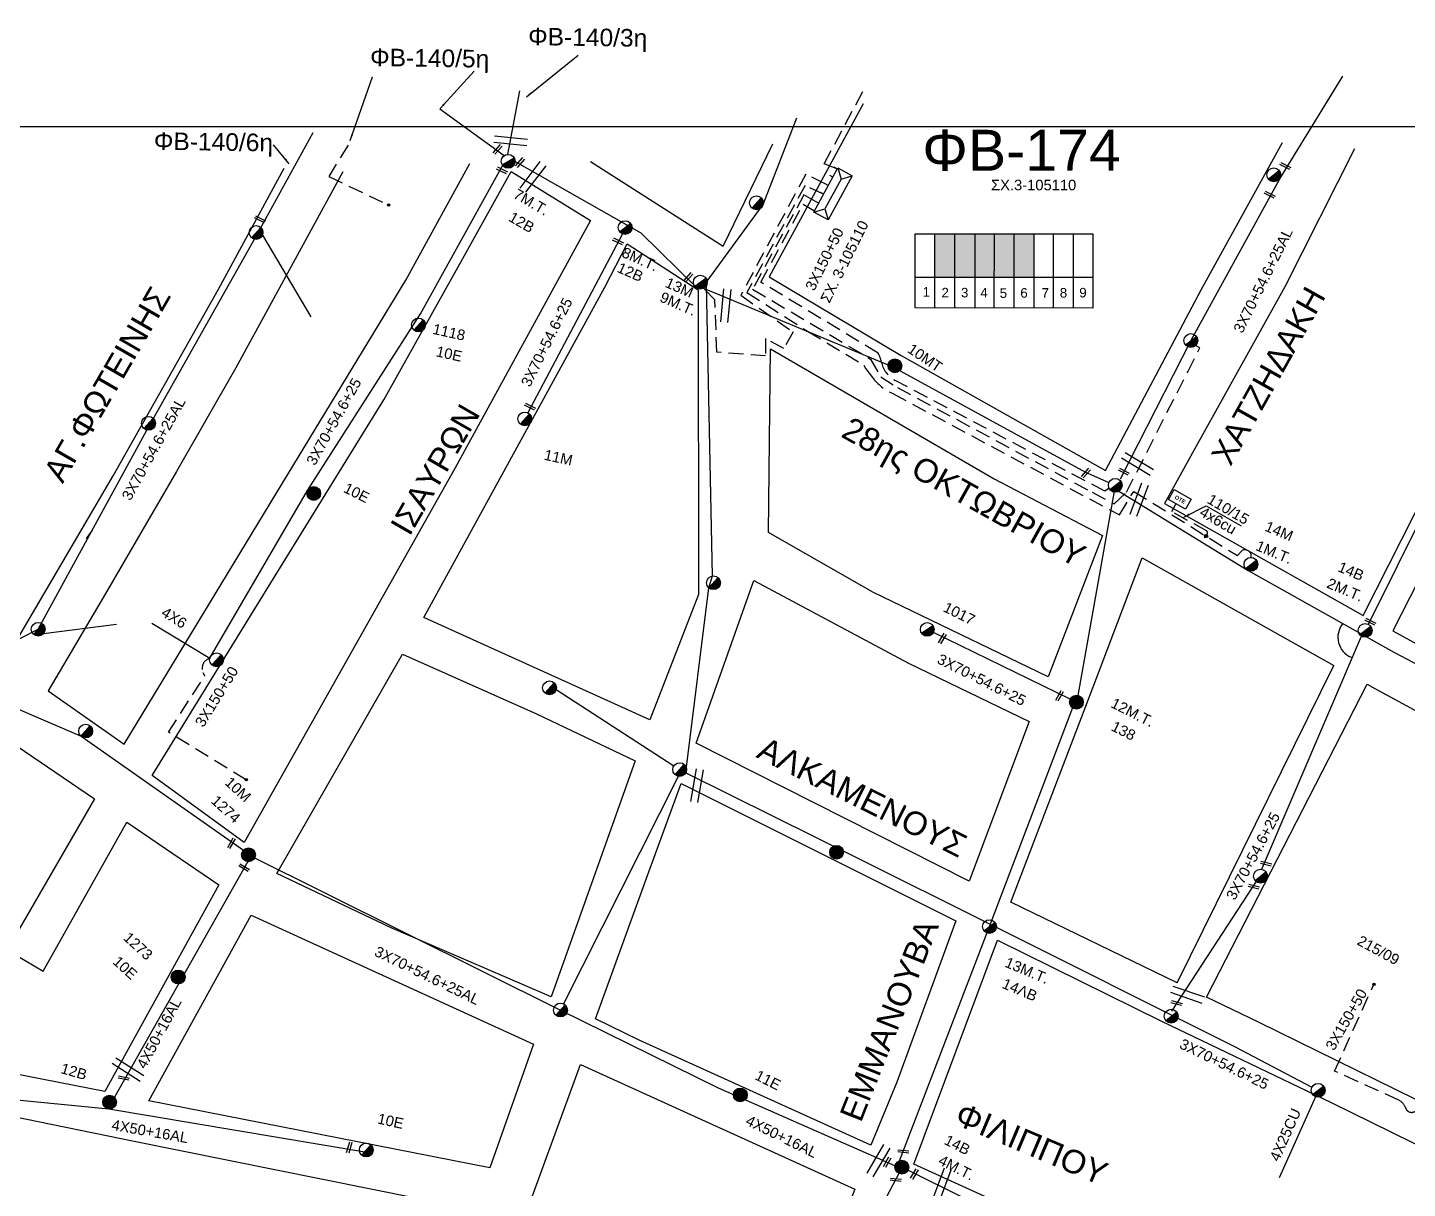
# Model space of a CAD drawing. Header units: millimetres. Extents: x 408 to 3042, y 742 to 1820.
# Drawn here: x 1486.4 to 1722, y 1621.4 to 1819.7 of the extents above; entities that cross this region are included whole.
import ezdxf

# ---------------------------------------------------------------- set-up
doc = ezdxf.new("R2010")
doc.units = ezdxf.units.MM
doc.linetypes.add('DASHED', pattern=[19.05, 12.7, -6.35])
for name, color, linetype in [('Pillar OTE', 7, 'Continuous'), ('Άγνωστα', 7, 'Continuous'), ('Γυμνά εναέρια ΧΤ και ΦΟΠ (3Φ)   4x50+16AL', 7, 'Continuous'), ('Επιγραφές - Σχήματα', 7, 'Continuous'), ('Καλώδια ΧΤ   3x150AL+50CU', 7, 'DASHED'), ('Καλώδια ΧΤ   3x150AL+50XLPE', 7, 'DASHED'), ('Καλώδια ΧΤ   4x25CU', 7, 'DASHED'), ('Μηχανική τομή', 7, 'Continuous'), ('Στύλος Ξύλινος', 7, 'Continuous'), ('Στύλος Ξύλινος @ 1', 7, 'Continuous'), ('Στύλος ΦΜ', 7, 'Continuous'), ('Στύλος ΦΜ @ 1', 7, 'Continuous'), ('Συνδέσεις', 7, 'Continuous'), ('Συνεστραμμένα ΧΤ   3x70+54.6+25 AL', 7, 'SYN_LINE'), ('Τομή', 7, 'Continuous'), ('Υποσταθμός πόλεως', 7, 'Continuous'), ('Υπόβαθρο ΔΕΗ', 7, 'Continuous'), ('Υπόγεια καλώδια Παροχών ΧΤ   4x50AL', 7, 'DASHED'), ('Υπόγεια καλώδια Παροχών ΧΤ   4x6', 7, 'DASHED')]:
    doc.layers.add(name, color=color, linetype=linetype)
doc.styles.add('arial', font='arial.ttf')
doc.styles.get("Standard").update_dxf_attribs({"font": 'arial.ttf'})
doc.linetypes.add('SYN_LINE', pattern='A,0.5,-0.0001,["/\\/\\/\\/",Standard,S=0.1,R=0,X=0,Y=-0.05],-0.25', length=0.7501)
doc.dimstyles.new('ISO-25', dxfattribs={"dimtxt": 2.5, "dimasz": 2.5, "dimexe": 1.25, "dimexo": 0.625, "dimtad": 1, "dimtxsty": 'Standard', "dimcen": 2.5, "dimadec": 0, "dimazin": 0, "dimtfac": 1, "dimtmove": 0, "dimatfit": 3, "dimfxl": 1, "dimarcsym": 0})

# ---------------------------------------------------------------- blocks, each defined once
blk = doc.blocks.new('ΤΟΜΗ')
at = {"layer": 'Τομή', "ltscale": 40}
for p, q in [((-5.68, 0), (5.68, 0)), ((5.68, -2.33), (-5.68, -2.33))]:
    blk.add_line(p, q, dxfattribs=at)
blk = doc.blocks.new('ΜΗΧΑΝΙΚΗ ΤΟΜΗ')
at = {"layer": 'Μηχανική τομή', "ltscale": 40}
for p, q in [((-1.89, 0.78), (1.89, 0.78)), ((1.89, 0), (-1.89, 0))]:
    blk.add_line(p, q, dxfattribs=at)
blk = doc.blocks.new('ΥΠΑΡΧΩΝ ΤΣΙΜΕΝΤΕΝΙΟΣ ΣΤΥΛΟΣ')
at = {"layer": 'Στύλος ΦΜ'}
blk.add_hatch(color=7, dxfattribs=at).paths.add_polyline_path([(-1.29, -2.28, 0.574793), (2.62, 0, 0.268822), (1.3, 2.27)])
at = {"layer": 'Στύλος ΦΜ', "color": 7}
blk.add_line((-1.29, -2.28), (1.3, 2.27), dxfattribs=at)
blk.add_circle((0, 0), 2.62, dxfattribs=at)
at = {"layer": 'Στύλος ΦΜ', "flags": 4}
for tag, p in [('ΑΡΙΘΜΟΣ', (-4.68, 8.05)), ('ΤΥΠΟΣ', (-4.91, 3.03))]:
    blk.add_attdef(tag, p, '', height=4, dxfattribs=at)
blk = doc.blocks.new('ΥΠΑΡΧΩΝ ΞΥΛΙΝΟΣ ΣΤΥΛΟΣ')
at = {"layer": 'Στύλος Ξύλινος'}
h = blk.add_hatch(color=7, dxfattribs=at)
h.paths.add_polyline_path([(-2.62, 0, 0.270008), (-1.29, -2.28), (1.3, 2.27, 0.576266)])
h.paths.add_polyline_path([(-1.29, -2.28, 0.574793), (2.62, 0, 0.268822), (1.3, 2.27)])
at = {"layer": 'Στύλος Ξύλινος', "color": 7}
blk.add_line((-1.29, -2.28), (1.3, 2.27), dxfattribs=at)
blk.add_circle((0, 0), 2.62, dxfattribs=at)
at = {"layer": 'Στύλος Ξύλινος', "flags": 4}
for tag, p in [('ΑΡΙΘΜΟΣ', (-4.91, 8.6)), ('ΤΥΠΟΣ', (-4.85, 3.39))]:
    blk.add_attdef(tag, p, '', height=4, dxfattribs=at)
blk = doc.blocks.new('ΥΠΟΣΤΑΘΜΟΣ ΠΟΛΕΩΣ 6 ΑΝΑΧΩΡΗΣΕΩΝ')
at = {"layer": 'Υποσταθμός πόλεως', "linetype": 'Continuous', "ltscale": 40}
for p, q in [((-8.18, -2.82), (-8.18, -4)), ((-5.01, -2.82), (-5.01, -4)), ((-1.74, -2.82), (-1.74, -4)), ((1.65, -2.82), (1.65, -4)), ((5.07, -2.82), (5.07, -4)), ((8.16, -2.82), (8.16, -4))]:
    blk.add_line(p, q, dxfattribs=at)
blk.add_lwpolyline([(-8.57, 2.82), (8.57, 2.82), (8.57, -2.82), (-8.57, -2.82)], close=True, dxfattribs=at)
for points in [[(-5.75, 0), (-8.57, 2.82)], [(5.75, 0), (8.57, 2.82)], [(-8.57, -2.82), (-5.75, 0)], [(-5.75, 0), (5.75, 0)], [(8.57, -2.82), (5.75, 0)]]:
    blk.add_lwpolyline(points, dxfattribs=at)
at = {"layer": 'Υποσταθμός πόλεως', "linetype": 'SYN_LINE', "ltscale": 40, "flags": 1}
for tag, p in [('ΜΕΤΑΣΧΗΜΑΤΙΣΜΟΣ', (9.64, 1.91)), ('ΙΣΧΥΣ', (9.62, -0.89)), ('ΑΡΙΘΜΟΣ', (9.74, -3.61))]:
    blk.add_attdef(tag, p, '', height=1.8, dxfattribs=at)
blk = doc.blocks.new('_ΣΥΝΔΕΣΗ')
at = {"layer": 'Συνδέσεις', "linetype": 'SYN_LINE', "ltscale": 40}
blk.add_hatch(color=256, dxfattribs=at).paths.add_polyline_path([(0.5, -0.01, 1), (-0.5, -0.01, 1)])
at = {"layer": 'Συνδέσεις'}
blk.add_circle((0, -0.01), 0.5, dxfattribs=at)
blk = doc.blocks.new('PILLAR ΟΤΕ')
at = {"layer": 'Pillar OTE', "ltscale": 40}
blk.add_lwpolyline([(-3.31, 2.02), (3.39, 2.02), (3.39, -1.99), (-3.31, -1.99)], close=True, dxfattribs=at)
at = {"layer": 'Pillar OTE', "insert": (-1.81, 0.71), "char_height": 1.3575, "width": 109.961, "attachment_point": 1}
blk.add_mtext('{\\fArial|b1|i0|c161|p34;OTE}', dxfattribs=at)
blk = doc.blocks.new('TSONTA XT1')
at = {"ltscale": 40}
h = blk.add_hatch(color=256, dxfattribs=at)
h.dxf.hatch_style = 1
h.paths.add_polyline_path([(595.96, 2487.66), (597.07, 2488.77), (595.96, 2489.87), (594.85, 2488.77)])
blk.add_lwpolyline([(594.85, 2488.77), (595.96, 2489.87), (597.07, 2488.77), (595.96, 2487.66)], close=True, dxfattribs=at)

msp = doc.modelspace()

# ---------------------------------------------------------------- hatches: boundary and pattern name
at = {"layer": 'Καλώδια ΧΤ   3x150AL+50XLPE', "linetype": 'DASHED', "ltscale": 0.2}
h = msp.add_hatch(color=154, dxfattribs=at)
h.dxf.hatch_style = 1
h.paths.add_polyline_path([(1641.29, 1777.05), (1644.73, 1777.05), (1644.73, 1784.41), (1641.29, 1784.41)])
h = msp.add_hatch(color=6, dxfattribs=at)
h.dxf.hatch_style = 1
h.paths.add_polyline_path([(1648.17, 1777.04), (1648.17, 1784.41), (1644.73, 1784.41), (1644.73, 1777.05)])
h = msp.add_hatch(color=27, dxfattribs=at)
h.dxf.hatch_style = 1
h.paths.add_polyline_path([(1651.47, 1784.41), (1648.17, 1784.41), (1648.17, 1777.04), (1651.46, 1777.04)])
h = msp.add_hatch(color=2, dxfattribs=at)
h.dxf.hatch_style = 1
h.paths.add_polyline_path([(1654.85, 1784.41), (1651.47, 1784.41), (1651.46, 1777.04), (1654.85, 1777.04)])
h = msp.add_hatch(color=30, dxfattribs=at)
h.dxf.hatch_style = 1
h.paths.add_polyline_path([(1654.85, 1777.04), (1658.25, 1777.03), (1658.25, 1784.41), (1654.85, 1784.41)])

# ---------------------------------------------------------------- linework, layer by layer
at = {"layer": 'Pillar OTE', "ltscale": 40}
for points in [[(1637.96, 1771.77), (1637.96, 1784.41), (1668.29, 1784.41), (1668.29, 1771.74), (1637.96, 1771.77)], [(1641.29, 1771.77), (1641.29, 1784.41)], [(1644.73, 1771.77), (1644.73, 1784.41)], [(1648.17, 1771.76), (1648.17, 1784.41)], [(1651.46, 1771.76), (1651.47, 1784.41)], [(1654.85, 1771.76), (1654.85, 1784.41)], [(1658.25, 1771.75), (1658.25, 1784.41)], [(1661.58, 1771.75), (1661.58, 1784.41)], [(1664.97, 1771.75), (1664.97, 1784.41)], [(1637.96, 1777.05), (1668.29, 1777.03)]]:
    msp.add_lwpolyline(points, dxfattribs=at)
at = {"layer": 'Άγνωστα', "color": 30, "linetype": 'DASHED', "ltscale": 0.2}
msp.add_lwpolyline([(1624.75, 1795.47), (1622.42, 1796.41), (1629.5, 1809.65)], dxfattribs=at)
at = {"layer": 'Άγνωστα', "color": 6, "linetype": 'DASHED', "ltscale": 0.2}
for points in [[(1541.11, 1799.56), (1537.83, 1794.25), (1548.07, 1789.33)], [(1523.73, 1691.16), (1510.44, 1699.29)]]:
    msp.add_lwpolyline(points, dxfattribs=at)
at = {"layer": 'Άγνωστα', "color": 27, "linetype": 'DASHED', "ltscale": 0.2}
msp.add_lwpolyline([(1622.58, 1792.97), (1619.27, 1794.63), (1619.27, 1794.63), (1608.17, 1773.93), (1617.11, 1767.67), (1615.52, 1764.82), (1612.41, 1766.55), (1612.41, 1763.58), (1604.1, 1764.22), (1603.73, 1773.13), (1601.82, 1775.14)], dxfattribs=at)
at = {"layer": 'Άγνωστα', "color": 2, "linetype": 'DASHED', "ltscale": 0.2}
msp.add_lwpolyline([(1622.27, 1791.23), (1619.14, 1792.71), (1609.22, 1774.42), (1619.58, 1767.79), (1629.18, 1762.02), (1629.52, 1761.36), (1630.65, 1759.89, 0.12538), (1634.14, 1757.16), (1672.82, 1736.4), (1675.27, 1740.44), (1692.97, 1729.49), (1693.78, 1730.35, -0.598311), (1695.33, 1729.15, -6.176462)], format="xyb", dxfattribs=at)
at = {"layer": 'Άγνωστα', "color": 151, "linetype": 'DASHED', "ltscale": 0.2}
msp.add_lwpolyline([(1620.95, 1789.97), (1618.94, 1791.07), (1618.94, 1791.07), (1610.19, 1774.97), (1630.34, 1763.04), (1632.07, 1760), (1634.93, 1758.16), (1668.15, 1740.29), (1671.95, 1738.32), (1674.05, 1740.3), (1684.48, 1760.88), (1686.57, 1764.96), (1685.57, 1765.47)], dxfattribs=at)
at = {"layer": 'Άγνωστα', "color": 6, "linetype": 'DASHED', "ltscale": 0.2}
for points in [[(1671.05, 1740.98), (1670.33, 1740.45), (1634.54, 1759.4, -0.224222), (1632.17, 1762.57, 0.076694), (1631.61, 1764.07), (1611.59, 1776.18), (1618.81, 1789.49), (1618.81, 1789.49), (1618.81, 1789.49), (1620.62, 1788.42)], [(1510.44, 1699.29), (1516.67, 1708.94), (1516.4, 1709.45, -0.48473), (1517.51, 1711.91), (1517.58, 1712.03)]]:
    msp.add_lwpolyline(points, format="xyb", dxfattribs=at)
at = {"layer": 'Άγνωστα', "color": 27}
for points in [[(1588.59, 1786.04), (1588.91, 1785.85), (1591.11, 1784.6), (1600.7, 1775.14)], [(1587.95, 1784.42), (1571.83, 1753.85)]]:
    msp.add_lwpolyline(points, dxfattribs=at)
at = {"layer": 'Άγνωστα', "color": 6}
for points in [[(1635.28, 1626.09), (1650.63, 1666.08), (1650.63, 1666.08), (1665.52, 1705.17), (1665.52, 1705.17)], [(1635.31, 1624.27), (1632.95, 1619.7), (1632.95, 1619.7), (1614.69, 1572.05), (1603.43, 1542.63), (1591.81, 1507.54), (1591.81, 1507.54)]]:
    msp.add_lwpolyline(points, dxfattribs=at)
at = {"layer": 'Άγνωστα', "color": 151, "linetype": 'DASHED', "ltscale": 0.2}
msp.add_lwpolyline([(1723.8, 1634.8), (1723.27, 1634.49, -0.471505), (1721.73, 1635.05, 0.189205), (1720.52, 1636.44), (1709.57, 1641.38), (1716.28, 1656.24)], format="xyb", dxfattribs=at)
at = {"layer": 'Γυμνά εναέρια ΧΤ και ΦΟΠ (3Φ)   4x50+16AL', "color": 62, "ltscale": 40}
for points in [[(1376.43, 1772.49), (1398.89, 1757.97), (1427.82, 1738.04), (1449.45, 1722.74), (1471.92, 1708.74), (1495.52, 1698.62), (1523.24, 1679.15)], [(1524.01, 1677.18), (1501.24, 1636.92)]]:
    msp.add_lwpolyline(points, dxfattribs=at)
at = {"layer": 'Γυμνά εναέρια ΧΤ και ΦΟΠ (3Φ)   4x50+16AL', "color": 173, "ltscale": 40}
msp.add_lwpolyline([(1474, 1637.52), (1500.28, 1634.93), (1543.97, 1627.63)], dxfattribs=at)
at = {"layer": 'Επιγραφές - Σχήματα'}
msp.add_lwpolyline([(433.97, 786.81), (2929.97, 786.81), (2929.97, 1802.72), (433.97, 1802.72)], close=True, dxfattribs=at)
at = {"layer": 'Καλώδια ΧΤ   3x150AL+50CU', "color": 7, "linetype": 'Continuous', "ltscale": 0.1}
for p, q in [((1682.66, 1656.49), (1709.46, 1710.68)), ((1687.69, 1654.05), (1715.11, 1707.49))]:
    msp.add_line(p, q, dxfattribs=at)
msp.add_arc((1713.84, 1715.5), 3.71, 141.6833, 247.0296, dxfattribs=at)
at = {"layer": 'Καλώδια ΧΤ   3x150AL+50XLPE', "color": 7, "linetype": 'DASHED', "ltscale": 0.2}
msp.add_line((1497.49, 1733.89), (1496.38, 1732.41), dxfattribs=at)
at = {"layer": 'Συνεστραμμένα ΧΤ   3x70+54.6+25 AL', "color": 2, "linetype": 'SYN_LINE', "ltscale": 20}
for p, q in [((1714.08, 1715.66), (1697.03, 1675.75)), ((1681.77, 1651.61), (1696.39, 1674.06))]:
    msp.add_line(p, q, dxfattribs=at)
at = {"layer": 'Συνεστραμμένα ΧΤ   3x70+54.6+25 AL', "color": 151, "ltscale": 20}
for points in [[(1673, 1742.56), (1685.08, 1766.24), (1700.22, 1793.84), (1710.95, 1811.36)], [(1636.73, 1624.45), (1665.25, 1610.32), (1694.55, 1596.81), (1737.23, 1578.07), (1771.14, 1560.93), (1806, 1556.83)]]:
    msp.add_lwpolyline(points, dxfattribs=at)
at = {"layer": 'Συνεστραμμένα ΧΤ   3x70+54.6+25 AL', "color": 151, "linetype": 'SYN_LINE', "ltscale": 15}
msp.add_lwpolyline([(1568.39, 1798), (1570.46, 1808.86)], dxfattribs=at)
at = {"layer": 'Συνεστραμμένα ΧΤ   3x70+54.6+25 AL', "color": 6, "linetype": 'SYN_LINE', "ltscale": 15}
for points in [[(1567.77, 1797.78), (1556.8, 1805.71)], [(1517.51, 1711.91), (1507.58, 1717.85)]]:
    msp.add_lwpolyline(points, dxfattribs=at)
at = {"layer": 'Συνεστραμμένα ΧΤ   3x70+54.6+25 AL', "color": 27, "linetype": 'SYN_LINE', "ltscale": 15}
msp.add_lwpolyline([(1602.43, 1776.34), (1612.01, 1789.46), (1617.76, 1804.23)], dxfattribs=at)
at = {"layer": 'Συνεστραμμένα ΧΤ   3x70+54.6+25 AL', "color": 62, "ltscale": 20}
msp.add_lwpolyline([(1471.96, 1708.62), (1488.21, 1716.87), (1506.77, 1750.91), (1525.15, 1783.5), (1535.17, 1801.75)], dxfattribs=at)
at = {"layer": 'Συνεστραμμένα ΧΤ   3x70+54.6+25 AL', "color": 6, "linetype": 'SYN_LINE', "ltscale": 20}
for points in [[(1517.58, 1712.03), (1534.2, 1740.61), (1553.47, 1770.77), (1567.57, 1796.25)], [(1601.82, 1775.14), (1634.13, 1761.71), (1667.01, 1743.74), (1671.04, 1741.93)], [(1665.52, 1705.17), (1665.77, 1705.57), (1672, 1740.49)], [(1664.43, 1704.96), (1641.07, 1716.34)], [(1598.78, 1692.35), (1628.48, 1677.59), (1649.87, 1666.98), (1692.34, 1645.63), (1705.7, 1638.65)], [(1706.29, 1637.02), (1700.12, 1623.14)]]:
    msp.add_lwpolyline(points, dxfattribs=at)
at = {"layer": 'Συνεστραμμένα ΧΤ   3x70+54.6+25 AL', "color": 27, "linetype": 'SYN_LINE', "ltscale": 20}
for points in [[(1569.64, 1796.81), (1588.59, 1786.04)], [(1598.93, 1693.3), (1602.72, 1723.96), (1603.35, 1726), (1602.34, 1775.7)], [(1597.48, 1691.75), (1577.92, 1652.88)]]:
    msp.add_lwpolyline(points, dxfattribs=at)
at = {"layer": 'Συνεστραμμένα ΧΤ   3x70+54.6+25 AL', "color": 62, "linetype": 'SYN_LINE', "ltscale": 20}
msp.add_lwpolyline([(1526.48, 1784.18), (1534.78, 1770.27)], dxfattribs=at)
at = {"layer": 'Συνεστραμμένα ΧΤ   3x70+54.6+25 AL', "color": 2, "linetype": 'SYN_LINE', "ltscale": 20}
for points in [[(1715.36, 1717.73), (1730.02, 1747.32)], [(1672.74, 1740.46), (1694.83, 1726.89), (1719.66, 1712.95), (1741.63, 1701.4), (1774.86, 1683.55)]]:
    msp.add_lwpolyline(points, dxfattribs=at)
at = {"layer": 'Συνεστραμμένα ΧΤ   3x70+54.6+25 AL', "color": 62, "linetype": 'SYN_LINE', "ltscale": 15}
msp.add_lwpolyline([(1489.13, 1716.14), (1501.55, 1717.76)], dxfattribs=at)
at = {"layer": 'Συνεστραμμένα ΧΤ   3x70+54.6+25 AL', "color": 27, "ltscale": 20}
for points in [[(1576.67, 1706.6), (1596.75, 1693.54)], [(1524.11, 1678.35), (1524.11, 1678.35), (1524.11, 1678.35), (1577.39, 1651.82), (1604.3, 1638.56), (1631.32, 1626.61), (1634.52, 1625.19)]]:
    msp.add_lwpolyline(points, dxfattribs=at)
at = {"layer": 'Υπόβαθρο ΔΕΗ'}
for points in [[(1629.07, 1806.66), (1613.03, 1777.07), (1635.55, 1763.65), (1670.42, 1743.98), (1686.81, 1774.85), (1700.68, 1800.02)], [(1582.5, 1796.81), (1605.19, 1782.34), (1613.67, 1799.78)], [(1712.94, 1798.96), (1701.05, 1775.4), (1685.87, 1748.02), (1680.51, 1738.38), (1714.43, 1719.25), (1740.73, 1771.18), (1749.04, 1788.77), (1754.5, 1785.6), (1736.85, 1750.67), (1719.53, 1716.63), (1750.05, 1699.83), (1791.62, 1677.95), (1807.24, 1669.7), (1831.45, 1722.47), (1838.1, 1737.31)], [(1450.87, 1794.1), (1424.64, 1751.1), (1443.11, 1737.86), (1460.97, 1725.8), (1482.54, 1711.59), (1501.02, 1743.09), (1518.98, 1774.95), (1530.21, 1795.65)], [(1540.22, 1795.05), (1521.95, 1761.56), (1511.84, 1743.82), (1499.63, 1722.89), (1489.93, 1706.35), (1502.86, 1697.26), (1529.94, 1741.83), (1551, 1776.5), (1561.93, 1796.44)], [(1568.98, 1795.06), (1582.52, 1786.73), (1559.34, 1744.36), (1540.09, 1710.2), (1523.4, 1680.45), (1507.65, 1691.92), (1527.93, 1724.79), (1547.22, 1756.07), (1560.7, 1780.24), (1568.98, 1795.06)], [(1588.79, 1782.74), (1600.88, 1774.87), (1600.94, 1722.82), (1592.63, 1701.39), (1554.03, 1718.87), (1584.93, 1775.33), (1588.79, 1782.74)], [(1613.27, 1764.8), (1651.42, 1742.55), (1669.94, 1732.87), (1660.64, 1708.77), (1630.7, 1723.19), (1612.9, 1733.42), (1613.27, 1764.8)], [(1687.65, 1737.97), (1693.62, 1734.54)], [(1682.66, 1656.49), (1654.27, 1670.28), (1667.84, 1705.68), (1676.68, 1729.1)], [(1676.68, 1729.1), (1709.46, 1710.68)], [(1657.44, 1701.12), (1647.19, 1673.85), (1615.52, 1689.84), (1600.58, 1697.39), (1610.39, 1725.21), (1636.83, 1711.1), (1657.44, 1701.12)], [(1550.41, 1712.62), (1573.27, 1702.45), (1590.12, 1694.38), (1575.81, 1654.06), (1548.45, 1665.88), (1528.94, 1675.15), (1550.41, 1712.62)], [(1471.19, 1705.99), (1497.79, 1687.9), (1482.91, 1662.09), (1489.07, 1658.46), (1503.36, 1683.93), (1519.06, 1673.2), (1499.59, 1637.89), (1459.71, 1645.7), (1471.19, 1705.99)], [(1715.11, 1707.49), (1716.45, 1706.74), (1755.39, 1685.65), (1777.84, 1673.49), (1807.08, 1657.65), (1796.71, 1628.82), (1788.47, 1605.85), (1743.6, 1626.62), (1696.59, 1649.73), (1687.69, 1654.05)], [(1583.39, 1650.35), (1592.48, 1675.46), (1597.99, 1690.53), (1644.9, 1667.05), (1634.83, 1639.48), (1630.39, 1628.72), (1590.81, 1646.68), (1583.39, 1650.35)], [(1524.59, 1668.02), (1572.78, 1645.98), (1565.3, 1624.88), (1507.1, 1636.31), (1524.59, 1668.02)], [(1652.02, 1663.79), (1679.99, 1649.93), (1708.97, 1636.04), (1736.5, 1622.46), (1769.94, 1605.99), (1785.93, 1598.65), (1777.87, 1576.12), (1773.47, 1563), (1740.26, 1578.66), (1710.08, 1592.3), (1659.25, 1615.71), (1637.71, 1625.48), (1652.02, 1663.79)], [(1565.1, 1599.51), (1580.82, 1642.52), (1627.66, 1621.21), (1611.87, 1580.13), (1565.1, 1599.51)], [(1474.23, 1635.62), (1504.61, 1629.45), (1552.94, 1619.71), (1562.72, 1617.92), (1548.79, 1580.18), (1460.29, 1601.12), (1474.23, 1635.62)]]:
    msp.add_lwpolyline(points, dxfattribs=at)
at = {"layer": 'Υπόγεια καλώδια Παροχών ΧΤ   4x6', "color": 2, "linetype": 'DASHED', "ltscale": 0.2}
msp.add_lwpolyline([(1687.8, 1733.09, 0.319971), (1687.78, 1733.61), (1681.75, 1737.02), (1682.44, 1738.25)], format="xyb", dxfattribs=at)

# ---------------------------------------------------------------- block references
at = {"layer": 'Pillar OTE', "xscale": 0.5, "yscale": 0.5, "zscale": 0.5, "rotation": 330.3111032751742}
msp.add_blockref('PILLAR ΟΤΕ', (1683.13, 1739.07), dxfattribs=at)
at = {"layer": 'Μηχανική τομή'}
for p, xscale, yscale, zscale, rotation in [((1566.79, 1798.72), 0.4999999999999998, 0.4999999999999998, 0.4999999999999998, 48.14200631588049), ((1567.48, 1795.43), 0.4999999999999998, 0.4999999999999998, 0.4999999999999998, 153.5981061758948), ((1570.6, 1796.48), 0.4999999999999998, 0.4999999999999998, 0.4999999999999998, 48.14200631588049), ((1701.26, 1796.19), 0.4999999999999998, 0.4999999999999998, 0.4999999999999998, 153.5981061758948), ((1698.58, 1791.29), 0.4999999999999998, 0.4999999999999998, 0.4999999999999998, 153.5981061758948), ((1526.18, 1787.1), 0.4999999999999998, 0.4999999999999998, 0.4999999999999998, 153.5981061758948), ((1587.3, 1783.3), 0.4999999999999998, 0.4999999999999998, 0.4999999999999998, 153.5981061758948), ((1599.38, 1776.86), 0.4999999999999998, 0.4999999999999998, 0.4999999999999998, 48.14200631588049), ((1572.28, 1755.09), 0.4999999999999998, 0.4999999999999998, 0.4999999999999998, 153.5981061758948), ((1667.25, 1743.43), 0.4999999999999998, 0.4999999999999998, 0.4999999999999998, 48.14200631588049), ((1673.66, 1743.99), 0.4999999999999998, 0.4999999999999998, 0.4999999999999998, 153.5981061758948), ((1715.77, 1718.36), 0.4999999999999998, 0.4999999999999998, 0.4999999999999998, 153.5981061758948), ((1642.43, 1715.38), 0.4999999999999998, 0.4999999999999998, 0.4999999999999998, 239.889233486939), ((1662.43, 1705.58), 0.4999999999999998, 0.4999999999999998, 0.4999999999999998, 239.889233486939), ((1521.03, 1680.44), 0.4999999999999998, 0.4999999999999998, 0.4999999999999998, 239.889233486939), ((1523.45, 1676.32), 0.4999999999999998, 0.4999999999999998, 0.4999999999999998, 149.9131806218832), ((1697.91, 1677.02), 0.4999999999999998, 0.4999999999999998, 0.4999999999999998, 165.8424243224842), ((1695.83, 1673.08), 0.4999999999999998, 0.4999999999999998, 0.4999999999999998, 165.8424243224842), ((1682.62, 1653.2), 0.4999999999999998, 0.4999999999999998, 0.4999999999999998, 165.8424243224842), ((1502.85, 1640.39), 0.4999999999999998, 0.4999999999999998, 0.4999999999999998, 169.3368392718851), ((1541.13, 1628.4), 0.4999999999999997, 0.4999999999999997, 0.4999999999999997, 252.5916535492508), ((1633, 1625.92), 0.4999999999999998, 0.4999999999999998, 0.4999999999999998, 239.889233486939), ((1635.95, 1627.86), 0.4999999999999998, 0.4999999999999998, 0.4999999999999998, 173.1870249409475), ((1637.65, 1623.91), 0.4999999999999998, 0.4999999999999998, 0.4999999999999998, 239.889233486939), ((1634.67, 1623.02), 0.4999999999999998, 0.4999999999999998, 0.4999999999999998, 173.1870249409475)]:
    msp.add_blockref('ΜΗΧΑΝΙΚΗ ΤΟΜΗ', p, dxfattribs=dict(at, xscale=xscale, yscale=yscale, zscale=zscale, rotation=rotation))
at = {"layer": 'Στύλος Ξύλινος @ 1', "ltscale": 40}
ref = msp.add_blockref('ΥΠΑΡΧΩΝ ΞΥΛΙΝΟΣ ΣΤΥΛΟΣ', (1634.49, 1761.89), dxfattribs=dict(at, xscale=0.449999999999818, yscale=0.449999999999818, zscale=0.449999999999818, rotation=325.8394331313655))
ref.add_attrib('ΤΥΠΟΣ', '10MT', (1636.47, 1764.32), dxfattribs={"layer": 'Στύλος Ξύλινος', "height": 1.8, "rotation": 325.8394, "flags": 4})
ref = msp.add_blockref('ΥΠΑΡΧΩΝ ΞΥΛΙΝΟΣ ΣΤΥΛΟΣ', (1535.25, 1740.08), dxfattribs=dict(at, xscale=0.449999999999818, yscale=0.449999999999818, zscale=0.449999999999818, rotation=333.1818317416822))
ref.add_attrib('ΤΥΠΟΣ', '10E', (1540.18, 1740.4), dxfattribs={"layer": 'Στύλος Ξύλινος', "height": 1.8, "rotation": 333.1818, "flags": 4})
ref = msp.add_blockref('ΥΠΑΡΧΩΝ ΞΥΛΙΝΟΣ ΣΤΥΛΟΣ', (1665.48, 1704.43), dxfattribs=dict(at, xscale=0.449999999999818, yscale=0.449999999999818, zscale=0.449999999999818, rotation=333.1818317416822))
ref.add_attrib('ΤΥΠΟΣ', '138', (1671.25, 1699.68), dxfattribs={"layer": 'Στύλος Ξύλινος', "height": 1.8, "rotation": 333.1818, "flags": 4})
ref.add_attrib('ΑΡΙΘΜΟΣ', '12M.T.', (1671.19, 1703.64), dxfattribs={"layer": 'Στύλος Ξύλινος', "height": 1.8, "rotation": 333.1818, "flags": 4})
ref = msp.add_blockref('ΥΠΑΡΧΩΝ ΞΥΛΙΝΟΣ ΣΤΥΛΟΣ', (1524.11, 1678.35), dxfattribs=dict(at, xscale=0.449999999999818, yscale=0.449999999999818, zscale=0.449999999999818, rotation=317.5328237305387))
ref.add_attrib('ΤΥΠΟΣ', '10M', (1519.91, 1690.51), dxfattribs={"layer": 'Στύλος Ξύλινος', "height": 1.8, "rotation": 317.5328, "flags": 4})
ref.add_attrib('ΑΡΙΘΜΟΣ', '1274', (1517.57, 1687.37), dxfattribs={"layer": 'Στύλος Ξύλινος', "height": 1.8, "rotation": 317.5328, "flags": 4})
at = {"layer": 'Στύλος Ξύλινος @ 1', "ltscale": 40, "xscale": 0.449999999999818, "yscale": 0.449999999999818, "zscale": 0.449999999999818, "rotation": 333.1818317416822}
msp.add_blockref('ΥΠΑΡΧΩΝ ΞΥΛΙΝΟΣ ΣΤΥΛΟΣ', (1624.53, 1678.78), dxfattribs=at)
at = {"layer": 'Στύλος Ξύλινος @ 1', "ltscale": 40}
ref = msp.add_blockref('ΥΠΑΡΧΩΝ ΞΥΛΙΝΟΣ ΣΤΥΛΟΣ', (1512.1, 1657.47), dxfattribs=dict(at, xscale=0.449999999999818, yscale=0.449999999999818, zscale=0.449999999999818, rotation=317.5328237305387))
ref.add_attrib('ΤΥΠΟΣ', '10E', (1500.78, 1659.9), dxfattribs={"layer": 'Στύλος Ξύλινος', "height": 1.8, "rotation": 317.5328, "flags": 4})
ref.add_attrib('ΑΡΙΘΜΟΣ', '1273', (1502.6, 1663.98), dxfattribs={"layer": 'Στύλος Ξύλινος', "height": 1.8, "rotation": 317.5328, "flags": 4})
ref = msp.add_blockref('ΥΠΑΡΧΩΝ ΞΥΛΙΝΟΣ ΣΤΥΛΟΣ', (1500.4, 1636.1), dxfattribs=dict(at, xscale=0.449999999999818, yscale=0.449999999999818, zscale=0.449999999999818, rotation=344.0937290457079))
ref.add_attrib('ΑΡΙΘΜΟΣ', '12B', (1491.91, 1641.08), dxfattribs={"layer": 'Στύλος Ξύλινος', "height": 1.8, "rotation": 344.0937, "flags": 4})
ref = msp.add_blockref('ΥΠΑΡΧΩΝ ΞΥΛΙΝΟΣ ΣΤΥΛΟΣ', (1608.09, 1637.32), dxfattribs=dict(at, xscale=0.449999999999818, yscale=0.449999999999818, zscale=0.449999999999818, rotation=333.1818317416822))
ref.add_attrib('ΑΡΙΘΜΟΣ', '11E', (1610.42, 1640.07), dxfattribs={"layer": 'Στύλος Ξύλινος', "height": 1.8, "rotation": 333.1818, "flags": 4})
ref = msp.add_blockref('ΥΠΑΡΧΩΝ ΞΥΛΙΝΟΣ ΣΤΥΛΟΣ', (1635.68, 1624.98), dxfattribs=dict(at, xscale=0.449999999999818, yscale=0.449999999999818, zscale=0.449999999999818, rotation=333.1818317416822))
ref.add_attrib('ΤΥΠΟΣ', '4M.T.', (1641.74, 1625.56), dxfattribs={"layer": 'Στύλος Ξύλινος', "height": 1.8, "rotation": 333.1818, "flags": 4})
ref.add_attrib('ΑΡΙΘΜΟΣ', '14B', (1642.75, 1629), dxfattribs={"layer": 'Στύλος Ξύλινος', "height": 1.8, "rotation": 333.1818, "flags": 4})
at = {"layer": 'Στύλος ΦΜ @ 1', "ltscale": 40}
ref = msp.add_blockref('ΥΠΑΡΧΩΝ ΤΣΙΜΕΝΤΕΝΙΟΣ ΣΤΥΛΟΣ', (1568.46, 1796.82), dxfattribs=dict(at, xscale=0.449999999999818, yscale=0.449999999999818, zscale=0.449999999999818, rotation=330.0463725300465))
ref.add_attrib('ΤΥΠΟΣ', '7M.T.', (1569.17, 1790.68), dxfattribs={"layer": 'Στύλος ΦΜ', "height": 1.8, "rotation": 330.0464, "flags": 4})
ref.add_attrib('ΑΡΙΘΜΟΣ', '12B', (1568.36, 1786.74), dxfattribs={"layer": 'Στύλος ΦΜ', "height": 1.8, "rotation": 330.0464, "flags": 4})
for p, xscale, yscale, zscale, rotation in [((1699.18, 1794.51), 0.4499999999998182, 0.4499999999998182, 0.4499999999998182, 337.1517464580141), ((1610.86, 1789.72), 0.4499999999998181, 0.4499999999998181, 0.4499999999998181, 347.4962981754869), ((1525.4, 1784.65), 0.4499999999998181, 0.4499999999998181, 0.4499999999998181, 347.4962981754869), ((1685.03, 1766.2), 0.4499999999998182, 0.4499999999998182, 0.4499999999998182, 337.1517464580141), ((1507.03, 1752.06), 0.4499999999998181, 0.4499999999998181, 0.4499999999998181, 347.4962981754869), ((1672.12, 1741.47), 0.4499999999998182, 0.4499999999998182, 0.4499999999998182, 337.1517464580141), ((1603.51, 1724.83), 0.4499999999998181, 0.4499999999998181, 0.4499999999998181, 347.4962981754869), ((1488.21, 1716.87), 0.4499999999998181, 0.4499999999998181, 0.4499999999998181, 347.4962981754869), ((1518.66, 1711.65), 0.4499999999998181, 0.4499999999998181, 0.4499999999998181, 347.4962981754869), ((1575.52, 1706.86), 0.4499999999998181, 0.4499999999998181, 0.4499999999998181, 347.4962981754869), ((1575.52, 1706.86), 0.4499999999998181, 0.4499999999998181, 0.4499999999998181, 347.4962981754869), ((1496.31, 1699.49), 0.4499999999998181, 0.4499999999998181, 0.4499999999998181, 347.4962981754869), ((1597.74, 1692.9), 0.4499999999998181, 0.4499999999998181, 0.4499999999998181, 347.4962981754869), ((1696.91, 1674.7), 0.4499999999998182, 0.4499999999998182, 0.4499999999998182, 337.1517464580141), ((1577.39, 1651.83), 0.4499999999998181, 0.4499999999998181, 0.4499999999998181, 347.4962981754869), ((1681.66, 1650.77), 0.4499999999998182, 0.4499999999998182, 0.4499999999998182, 337.1517464580141), ((1706.75, 1638.11), 0.4499999999998182, 0.4499999999998182, 0.4499999999998182, 337.1517464580141)]:
    msp.add_blockref('ΥΠΑΡΧΩΝ ΤΣΙΜΕΝΤΕΝΙΟΣ ΣΤΥΛΟΣ', p, dxfattribs=dict(at, xscale=xscale, yscale=yscale, zscale=zscale, rotation=rotation))
ref = msp.add_blockref('ΥΠΑΡΧΩΝ ΤΣΙΜΕΝΤΕΝΙΟΣ ΣΤΥΛΟΣ', (1588.42, 1785.49), dxfattribs=dict(at, xscale=0.4499999999998181, yscale=0.4499999999998181, zscale=0.4499999999998181, rotation=336.2204477939493))
ref.add_attrib('ΤΥΠΟΣ', '12B', (1586.9, 1777.98), dxfattribs={"layer": 'Στύλος ΦΜ', "height": 1.8, "rotation": 336.2204, "flags": 4})
ref.add_attrib('ΑΡΙΘΜΟΣ', '8M.T.', (1587.67, 1780.58), dxfattribs={"layer": 'Στύλος ΦΜ', "height": 1.8, "rotation": 336.2204, "flags": 4})
ref = msp.add_blockref('ΥΠΑΡΧΩΝ ΤΣΙΜΕΝΤΕΝΙΟΣ ΣΤΥΛΟΣ', (1601.26, 1776.17), dxfattribs=dict(at, xscale=0.4499999999998181, yscale=0.4499999999998181, zscale=0.4499999999998181, rotation=336.2204477939493))
ref.add_attrib('ΤΥΠΟΣ', '13M', (1595.09, 1775.42), dxfattribs={"layer": 'Στύλος ΦΜ', "height": 1.8, "rotation": 336.2204, "flags": 4})
ref.add_attrib('ΑΡΙΘΜΟΣ', '9M.T.', (1594.18, 1772.95), dxfattribs={"layer": 'Στύλος ΦΜ', "height": 1.8, "rotation": 336.2204, "flags": 4})
ref = msp.add_blockref('ΥΠΑΡΧΩΝ ΤΣΙΜΕΝΤΕΝΙΟΣ ΣΤΥΛΟΣ', (1553.15, 1768.86), dxfattribs=dict(at, xscale=0.4499999999998181, yscale=0.4499999999998181, zscale=0.4499999999998181, rotation=347.4962981754869))
ref.add_attrib('ΤΥΠΟΣ', '1118', (1555.43, 1767.37), dxfattribs={"layer": 'Στύλος ΦΜ', "height": 1.8, "rotation": 347.4963, "flags": 4})
ref.add_attrib('ΑΡΙΘΜΟΣ', '10E', (1556.01, 1763.53), dxfattribs={"layer": 'Στύλος ΦΜ', "height": 1.8, "rotation": 347.4963, "flags": 4})
ref = msp.add_blockref('ΥΠΑΡΧΩΝ ΤΣΙΜΕΝΤΕΝΙΟΣ ΣΤΥΛΟΣ', (1571.28, 1752.81), dxfattribs=dict(at, xscale=0.4499999999998181, yscale=0.4499999999998181, zscale=0.4499999999998181, rotation=347.4962981754869))
ref.add_attrib('ΤΥΠΟΣ', '11M', (1574.45, 1745.87), dxfattribs={"layer": 'Στύλος ΦΜ', "height": 1.8, "rotation": 347.4963, "flags": 4})
ref = msp.add_blockref('ΥΠΑΡΧΩΝ ΤΣΙΜΕΝΤΕΝΙΟΣ ΣΤΥΛΟΣ', (1695.28, 1727.97), dxfattribs=dict(at, xscale=0.4499999999998182, yscale=0.4499999999998182, zscale=0.4499999999998182, rotation=337.1517464580141))
ref.add_attrib('ΤΥΠΟΣ', '14M', (1697.49, 1733.76), dxfattribs={"layer": 'Στύλος ΦΜ', "height": 1.8, "rotation": 337.1517, "flags": 4})
ref.add_attrib('ΑΡΙΘΜΟΣ', '1M.T.', (1695.93, 1730.47), dxfattribs={"layer": 'Στύλος ΦΜ', "height": 1.8, "rotation": 337.1517, "flags": 4})
ref = msp.add_blockref('ΥΠΑΡΧΩΝ ΤΣΙΜΕΝΤΕΝΙΟΣ ΣΤΥΛΟΣ', (1714.79, 1716.69), dxfattribs=dict(at, xscale=0.4499999999998182, yscale=0.4499999999998182, zscale=0.4499999999998182, rotation=337.1517464580141))
ref.add_attrib('ΤΥΠΟΣ', '14B', (1709.96, 1726.84), dxfattribs={"layer": 'Στύλος ΦΜ', "height": 1.8, "rotation": 337.1517, "flags": 4})
ref.add_attrib('ΑΡΙΘΜΟΣ', '2M.T.', (1708.07, 1724.05), dxfattribs={"layer": 'Στύλος ΦΜ', "height": 1.8, "rotation": 337.1517, "flags": 4})
ref = msp.add_blockref('ΥΠΑΡΧΩΝ ΤΣΙΜΕΝΤΕΝΙΟΣ ΣΤΥΛΟΣ', (1640.01, 1716.86), dxfattribs=dict(at, xscale=0.4499999999998181, yscale=0.4499999999998181, zscale=0.4499999999998181, rotation=333.6822654256129))
ref.add_attrib('ΤΥΠΟΣ', '1017', (1642.58, 1720.01), dxfattribs={"layer": 'Στύλος ΦΜ', "height": 1.8, "rotation": 333.6823, "flags": 4})
ref = msp.add_blockref('ΥΠΑΡΧΩΝ ΤΣΙΜΕΝΤΕΝΙΟΣ ΣΤΥΛΟΣ', (1650.63, 1666.08), dxfattribs=dict(at, xscale=0.4499999999998182, yscale=0.4499999999998182, zscale=0.4499999999998182, rotation=337.1517464580141))
ref.add_attrib('ΤΥΠΟΣ', '13M.T.', (1653.1, 1659.28), dxfattribs={"layer": 'Στύλος ΦΜ', "height": 1.8, "rotation": 337.1517, "flags": 4})
ref.add_attrib('ΑΡΙΘΜΟΣ', '14ΛΒ', (1652.63, 1655.66), dxfattribs={"layer": 'Στύλος ΦΜ', "height": 1.8, "rotation": 337.1517, "flags": 4})
ref = msp.add_blockref('ΥΠΑΡΧΩΝ ΤΣΙΜΕΝΤΕΝΙΟΣ ΣΤΥΛΟΣ', (1544.22, 1627.92), dxfattribs=dict(at, xscale=0.4499999999998181, yscale=0.4499999999998181, zscale=0.4499999999998181, rotation=347.4962981754869))
ref.add_attrib('ΤΥΠΟΣ', '10E', (1546.01, 1632.47), dxfattribs={"layer": 'Στύλος ΦΜ', "height": 1.8, "rotation": 347.4963, "flags": 4})
at = {"layer": 'Συνδέσεις', "xscale": 0.4, "yscale": 0.4, "zscale": 0.25}
for p in [(1548.07, 1789.34), (1523.73, 1691.16), (1523.73, 1691.16), (1716.28, 1656.25), (1716.28, 1656.25)]:
    msp.add_blockref('_ΣΥΝΔΕΣΗ', p, dxfattribs=at)
at = {"layer": 'Συνδέσεις', "xscale": 0.3075184835441075, "yscale": 0.3075184835441075, "zscale": 0.3075184835441075, "rotation": 328.2657355403657}
msp.add_blockref('TSONTA XT1', (1129.19, 1178.28), dxfattribs=at)
at = {"layer": 'Τομή'}
for p, xscale, yscale, zscale, rotation in [((1568.83, 1799.74), 0.4999999999999997, 0.4999999999999997, 0.4999999999999997, 174.5097321234034), ((1573.15, 1793.81), 0.4999999999999996, 0.4999999999999996, 0.4999999999999996, 232.8862829089412), ((1606.19, 1772.12), 0.4999999999999996, 0.4999999999999996, 0.4999999999999996, 264.5097321234034), ((1675.62, 1744.63), 0.4999999999999996, 0.4999999999999996, 0.4999999999999996, 148.8205448120422), ((1676.73, 1738.8), 0.4999999999999997, 0.4999999999999997, 0.4999999999999997, 249.586509754993), ((1601.29, 1690.06), 0.4999999999999997, 0.4999999999999997, 0.4999999999999997, 260.2093724100597), ((1684.28, 1653.89), 0.4999999999999997, 0.4999999999999997, 0.4999999999999997, 161.0293473464232), ((1503.23, 1641.16), 0.4999999999999997, 0.4999999999999997, 0.4999999999999997, 147.693710494703), ((1632.18, 1625.79), 0.4999999999999997, 0.4999999999999997, 0.4999999999999997, 239.4656248897377), ((1643.03, 1621.8), 0.4999999999999998, 0.4999999999999998, 0.4999999999999998, 249.586509754993)]:
    msp.add_blockref('ΤΟΜΗ', p, dxfattribs=dict(at, xscale=xscale, yscale=yscale, zscale=zscale, rotation=rotation))
at = {"layer": 'Υποσταθμός πόλεως', "xscale": 0.4999999999999998, "yscale": 0.4999999999999998, "zscale": 0.4999999999999998, "rotation": 241.4921557149388}
msp.add_blockref('ΥΠΟΣΤΑΘΜΟΣ ΠΟΛΕΩΣ 6 ΑΝΑΧΩΡΗΣΕΩΝ', (1623.92, 1791.25), dxfattribs=at)

# ---------------------------------------------------------------- texts
at = {"ltscale": 40, "attachment_point": 1, "style": 'arial'}
for s, insert, char_height, width, rotation in [('ΦΒ-140/3η', (1571.88, 1819.67), 3, 94.4586, 359.1724), ('ΦΒ-140/5η', (1544.9, 1816.11), 3, 94.4586, 359.1724), ('ΦΒ-140/6η', (1507.98, 1801.8), 3, 94.4586, 359.1724), ('ΑΓ.ΦΩΤΕΙΝΗΣ', (1488.92, 1743.64), 4, 94.4586, 60), ('XATZHΔAKH', (1688.3, 1746.54), 4, 94.4586, 60.754), ('ΙΣΑΥΡΩΝ', (1548.15, 1734.61), 4, 94.4586, 60), ('28ης OKTΩBPIOΥ', (1627.04, 1753.35), 4, 154.1409, 330.8496), ('ΑΛΚΑΜΕΝΟΥΣ', (1612.42, 1698.65), 4, 148.6117, 333.5614), ('EMMANOYBA', (1624.95, 1633.93), 4, 94.4586, 68.3965), ('ΦΙΛΙΠΠΟΥ', (1645.96, 1636.15), 4, 94.4586, 337.0993)]:
    msp.add_mtext(s, dxfattribs=dict(at, insert=insert, char_height=char_height, width=width, rotation=rotation))
at = {"ltscale": 40, "insert": (1639.15, 1802.21), "char_height": 7, "width": 46.4484, "attachment_point": 1, "style": 'arial'}
msp.add_mtext('ΦB-174', dxfattribs=at)
at = {"ltscale": 30, "char_height": 1.63, "width": 11.2573, "attachment_point": 1}
for s, insert in [('1', (1639.21, 1775.33)), ('2', (1642.44, 1775.2)), ('3', (1645.77, 1775.2)), ('4', (1649.08, 1775.2)), ('5', (1652.38, 1775.12)), ('6', (1655.9, 1775.15)), ('7', (1659.53, 1775.15)), ('8', (1662.64, 1775.17)), ('9', (1665.97, 1775.2))]:
    msp.add_mtext(s, dxfattribs=dict(at, insert=insert))
at = {"layer": 'Άγνωστα', "ltscale": 40, "insert": (1650.9, 1793.67), "char_height": 1.8, "width": 16.588, "attachment_point": 1, "style": 'arial'}
msp.add_mtext('ΣΧ.3-105110', dxfattribs=at)
at = {"layer": 'Άγνωστα', "ltscale": 40, "char_height": 1.8, "width": 34.5395, "attachment_point": 1, "style": 'arial'}
for s, insert, rotation in [('ΣΧ. 3-105110', (1621.67, 1773.25), 63.6572), ('3X150+50', (1619.09, 1775.34), 63.6572), ('3X70+54.6+25', (1570.56, 1758.93), 63.6572), ('3X70+54.6+25', (1533.88, 1745.58), 60.9166), ('3X70+54.6+25', (1642.35, 1712.78), 333.1791), ('3X150+50', (1514.87, 1700.94), 58.2468), ('3X70+54.6+25', (1690.94, 1671.3), 61.7972), ('215/09', (1714.1, 1664.68), 331.5803), ('3X150+50', (1707.91, 1645.65), 60.2319), ('3X70+54.6+25', (1683.7, 1647.02), 334.0441)]:
    msp.add_mtext(s, dxfattribs=dict(at, insert=insert, rotation=rotation))
at = {"layer": 'Γυμνά εναέρια ΧΤ και ΦΟΠ (3Φ)   4x50+16AL', "ltscale": 40, "char_height": 1.8, "width": 34.5395, "attachment_point": 1, "style": 'arial'}
for insert, rotation in [((1504.91, 1642.47), 61.8079), ((1500.95, 1633.14), 350.0198), ((1609.63, 1633.94), 333.8023)]:
    msp.add_mtext('4X50+16AL', dxfattribs=dict(at, insert=insert, rotation=rotation))
at = {"layer": 'Καλώδια ΧΤ   4x25CU', "ltscale": 0.2, "insert": (1698.4, 1626.55), "char_height": 1.8, "width": 34.5395, "attachment_point": 1, "rotation": 66.1308, "style": 'arial'}
msp.add_mtext('4X25CU', dxfattribs=at)
at = {"layer": 'Συνεστραμμένα ΧΤ   3x70+54.6+25 AL', "ltscale": 20, "char_height": 1.8, "width": 34.5395, "attachment_point": 1, "style": 'arial'}
for insert, rotation in [((1692.2, 1768.11), 63.6572), ((1502.37, 1739.59), 60.9166), ((1546.22, 1662.82), 334.0441)]:
    msp.add_mtext('3X70+54.6+25AL', dxfattribs=dict(at, insert=insert, rotation=rotation))
at = {"layer": 'Υπόγεια καλώδια Παροχών ΧΤ   4x50AL', "color": 7, "ltscale": 0.2, "char_height": 1.8, "attachment_point": 1, "rotation": 329.6883}
for s, insert in [('110/15', (1688.55, 1740.1)), ('4x6cu', (1687.24, 1737.93))]:
    msp.add_mtext_dynamic_manual_height_columns(s, width=1.8, gutter_width=12.5, heights=[0.118], dxfattribs=dict(at, insert=insert))
at = {"layer": 'Υπόγεια καλώδια Παροχών ΧΤ   4x6', "ltscale": 0.2, "insert": (1510, 1720.81), "char_height": 1.8, "width": 34.5395, "attachment_point": 1, "rotation": 327.9189, "style": 'arial'}
msp.add_mtext('4X6', dxfattribs=at)

# ---------------------------------------------------------------- leaders
at = {"layer": 'Επιγραφές - Σχήματα', "ltscale": 40}
for points in [[(1571.58, 1807.85), (1580.38, 1814.96)], [(1556.82, 1805.82), (1562.62, 1812.22)], [(1541.45, 1800.4), (1545.29, 1811.25)], [(1531.05, 1796.41), (1528.41, 1799.64)], [(1683.84, 1736.04), (1687.65, 1737.97)]]:
    msp.add_leader(points, dimstyle='ISO-25', override={"dimasz": 1, "dimtad": 0}, dxfattribs=at)

doc.saveas('drawing.dxf')
